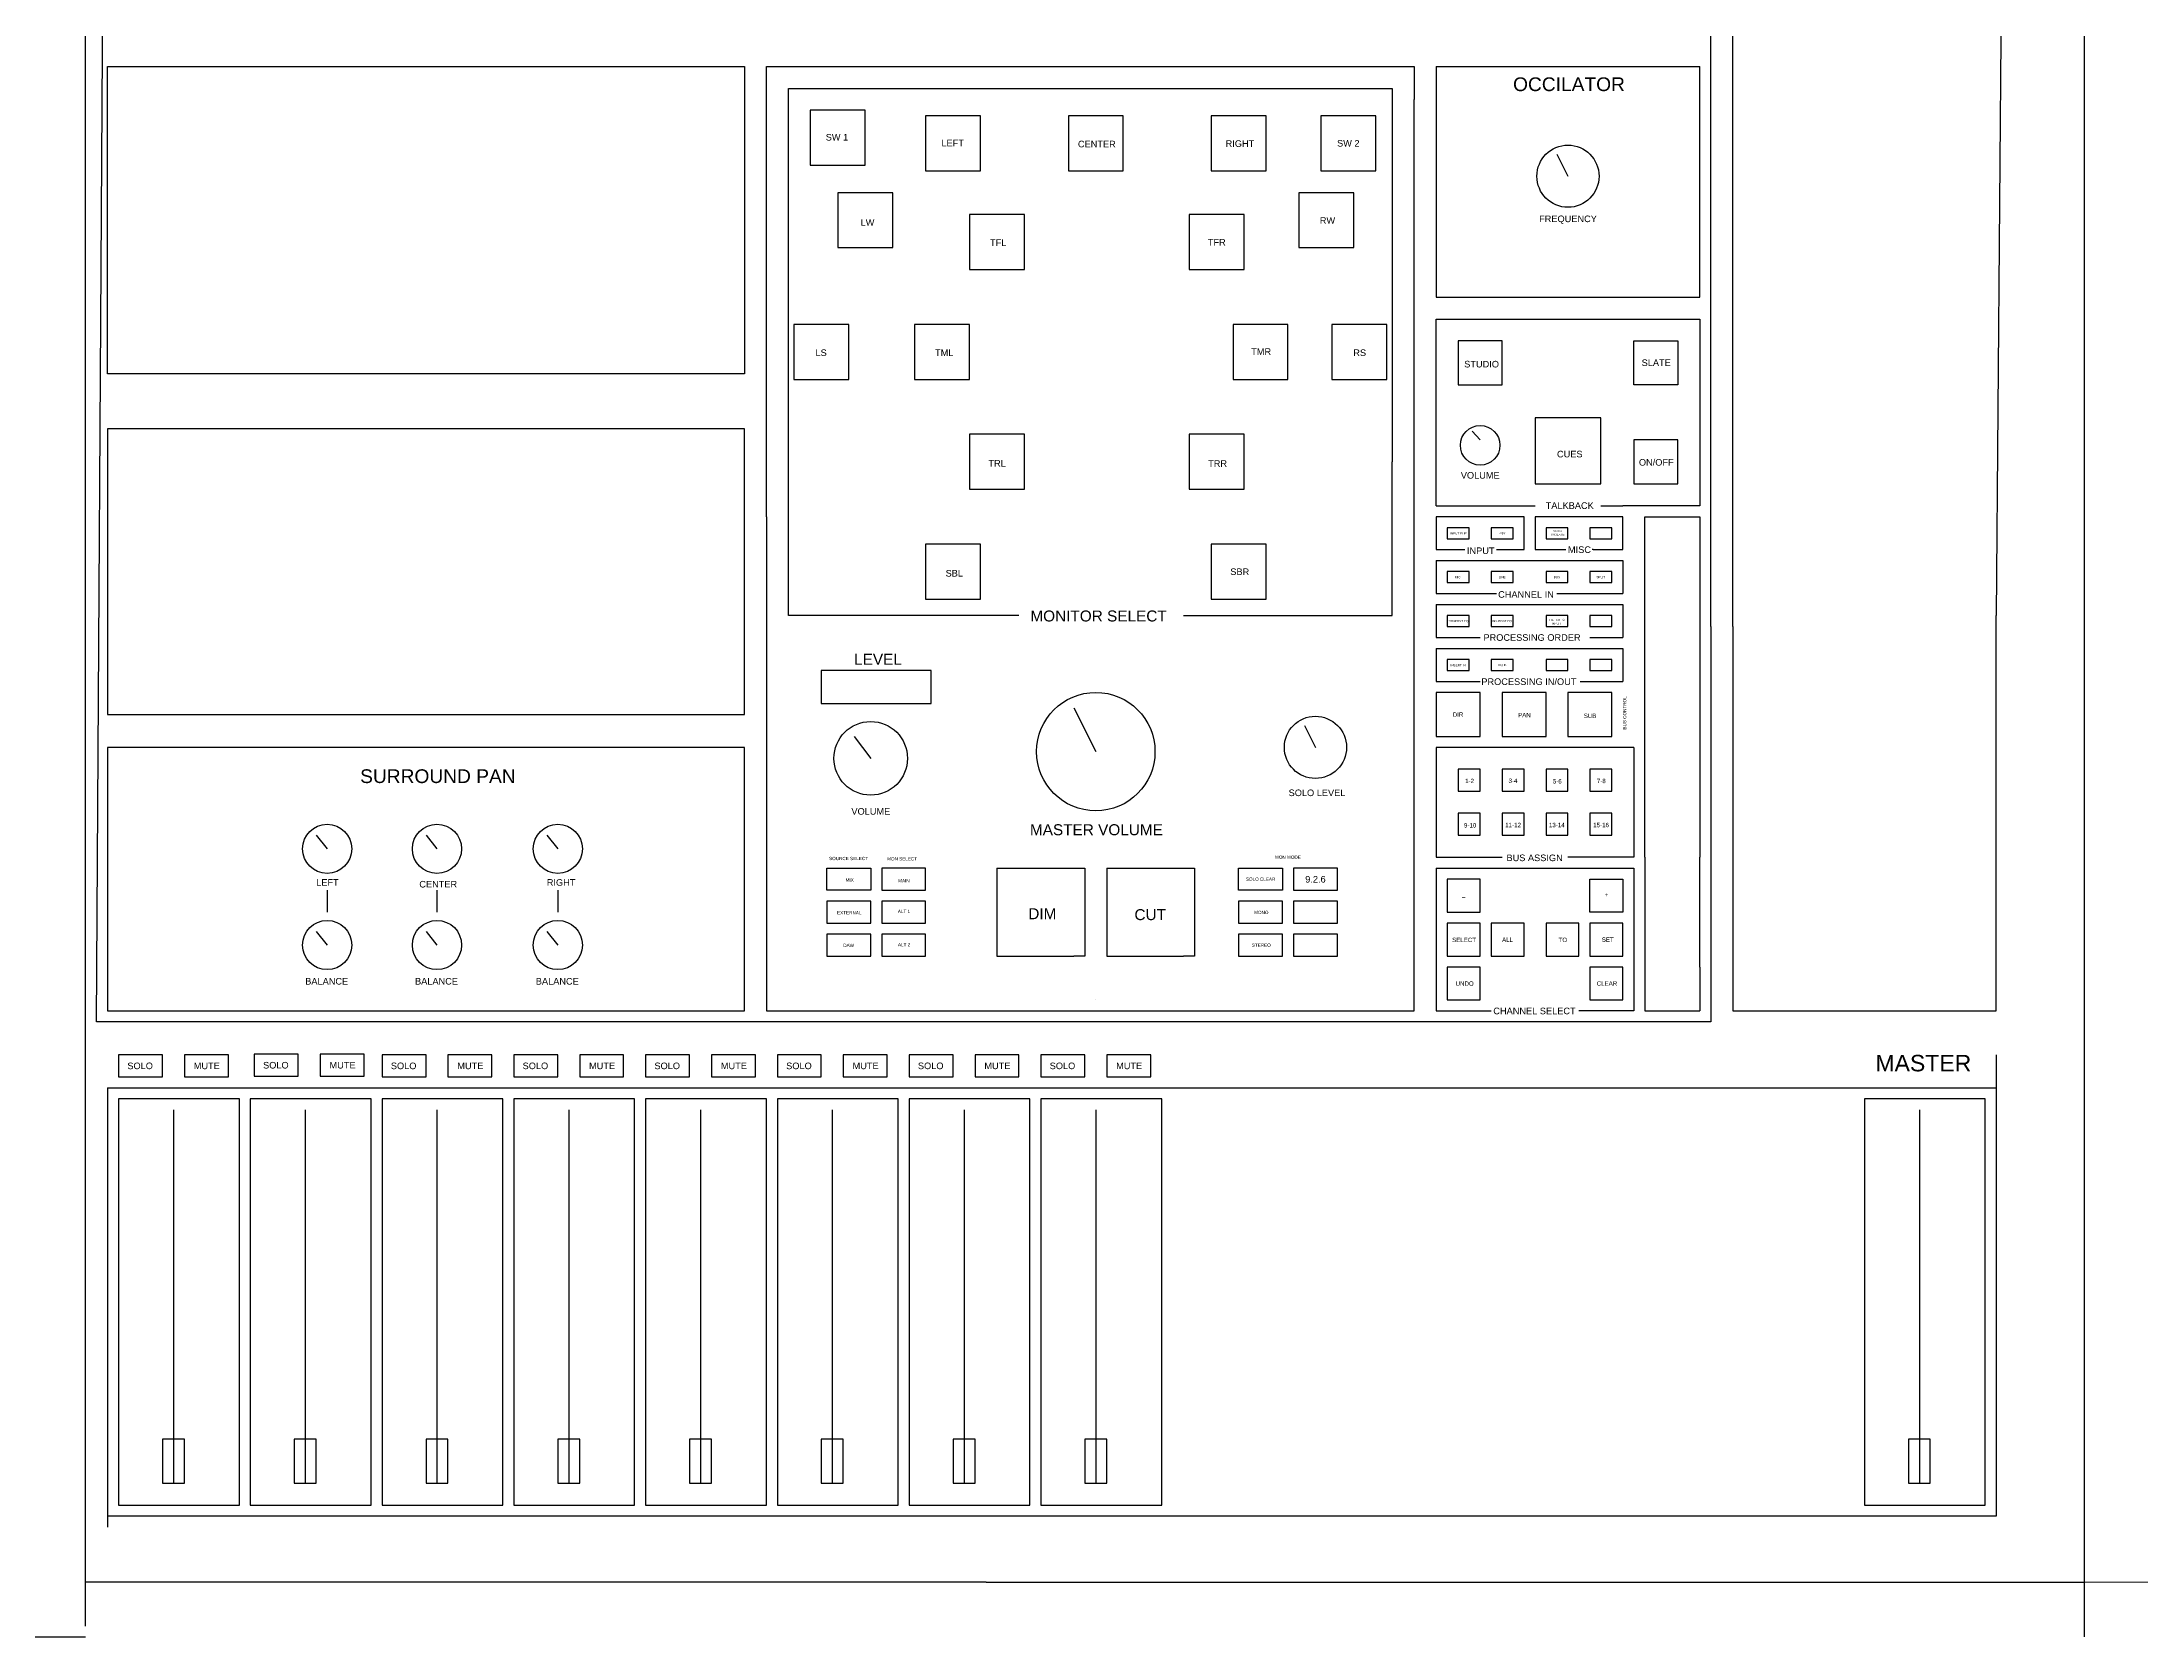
# Model space of a CAD drawing. Header units: inches. Extents: x -3000 to 2708, y -700 to 2800.
# Drawn here: x -1160 to 753, y -700 to 752 of the extents above; entities that cross this region are included whole.
import ezdxf

# ---------------------------------------------------------------- set-up
doc = ezdxf.new("R2010")
doc.units = ezdxf.units.IN
doc.header["$MEASUREMENT"] = 0
doc.layers.get('0').update_dxf_attribs({"lineweight": 25, "true_color": 0xffffff})
doc.styles.add('textstyle0', font='')
doc.styles.add('textstyle1', font='')
doc.styles.add('textstyle10', font='')
doc.styles.add('textstyle11', font='')
doc.styles.add('textstyle12', font='')
doc.styles.add('textstyle123', font='')
doc.styles.add('textstyle124', font='')
doc.styles.add('textstyle126', font='')
doc.styles.add('textstyle127', font='')
doc.styles.add('textstyle128', font='')
doc.styles.add('textstyle129', font='')
doc.styles.add('textstyle13', font='')
doc.styles.add('textstyle130', font='')
doc.styles.add('textstyle131', font='')
doc.styles.add('textstyle132', font='')
doc.styles.add('textstyle133', font='')
doc.styles.add('textstyle137', font='')
doc.styles.add('textstyle138', font='')
doc.styles.add('textstyle139', font='')
doc.styles.add('textstyle14', font='')
doc.styles.add('textstyle140', font='')
doc.styles.add('textstyle141', font='')
doc.styles.add('textstyle142', font='')
doc.styles.add('textstyle143', font='')
doc.styles.add('textstyle144', font='')
doc.styles.add('textstyle145', font='')
doc.styles.add('textstyle146', font='')
doc.styles.add('textstyle147', font='')
doc.styles.add('textstyle148', font='')
doc.styles.add('textstyle149', font='')
doc.styles.add('textstyle15', font='')
doc.styles.add('textstyle150', font='')
doc.styles.add('textstyle151', font='')
doc.styles.add('textstyle152', font='')
doc.styles.add('textstyle153', font='')
doc.styles.add('textstyle154', font='')
doc.styles.add('textstyle16', font='')
doc.styles.add('textstyle17', font='')
doc.styles.add('textstyle18', font='')
doc.styles.add('textstyle19', font='')
doc.styles.add('textstyle2', font='')
doc.styles.add('textstyle20', font='')
doc.styles.add('textstyle21', font='')
doc.styles.add('textstyle22', font='')
doc.styles.add('textstyle23', font='')
doc.styles.add('textstyle24', font='')
doc.styles.add('textstyle25', font='')
doc.styles.add('textstyle26', font='')
doc.styles.add('textstyle27', font='')
doc.styles.add('textstyle28', font='')
doc.styles.add('textstyle29', font='')
doc.styles.add('textstyle3', font='')
doc.styles.add('textstyle30', font='')
doc.styles.add('textstyle31', font='')
doc.styles.add('textstyle32', font='')
doc.styles.add('textstyle33', font='')
doc.styles.add('textstyle34', font='')
doc.styles.add('textstyle35', font='')
doc.styles.add('textstyle36', font='')
doc.styles.add('textstyle37', font='')
doc.styles.add('textstyle38', font='')
doc.styles.add('textstyle39', font='')
doc.styles.add('textstyle4', font='')
doc.styles.add('textstyle40', font='')
doc.styles.add('textstyle41', font='')
doc.styles.add('textstyle42', font='')
doc.styles.add('textstyle43', font='')
doc.styles.add('textstyle44', font='')
doc.styles.add('textstyle45', font='')
doc.styles.add('textstyle46', font='')
doc.styles.add('textstyle47', font='')
doc.styles.add('textstyle48', font='')
doc.styles.add('textstyle49', font='')
doc.styles.add('textstyle5', font='')
doc.styles.add('textstyle50', font='')
doc.styles.add('textstyle51', font='')
doc.styles.add('textstyle52', font='')
doc.styles.add('textstyle53', font='')
doc.styles.add('textstyle54', font='')
doc.styles.add('textstyle55', font='')
doc.styles.add('textstyle56', font='')
doc.styles.add('textstyle57', font='')
doc.styles.add('textstyle58', font='')
doc.styles.add('textstyle59', font='')
doc.styles.add('textstyle6', font='')
doc.styles.add('textstyle60', font='')
doc.styles.add('textstyle61', font='')
doc.styles.add('textstyle62', font='')
doc.styles.add('textstyle63', font='')
doc.styles.add('textstyle64', font='')
doc.styles.add('textstyle65', font='')
doc.styles.add('textstyle66', font='')
doc.styles.add('textstyle67', font='')
doc.styles.add('textstyle68', font='')
doc.styles.add('textstyle69', font='')
doc.styles.add('textstyle7', font='')
doc.styles.add('textstyle70', font='')
doc.styles.add('textstyle71', font='')
doc.styles.add('textstyle72', font='')
doc.styles.add('textstyle73', font='')
doc.styles.add('textstyle74', font='')
doc.styles.add('textstyle75', font='')
doc.styles.add('textstyle76', font='')
doc.styles.add('textstyle77', font='')
doc.styles.add('textstyle78', font='')
doc.styles.add('textstyle79', font='')
doc.styles.add('textstyle8', font='')
doc.styles.add('textstyle9', font='')
doc.styles.get('textstyle0').set_extended_font_data('Liberation Sans')
doc.styles.get('textstyle1').set_extended_font_data('Liberation Sans')
doc.styles.get('textstyle10').set_extended_font_data('Liberation Sans')
doc.styles.get('textstyle11').set_extended_font_data('Liberation Sans')
doc.styles.get('textstyle12').set_extended_font_data('Liberation Sans')
doc.styles.get('textstyle123').set_extended_font_data('Liberation Sans')
doc.styles.get('textstyle124').set_extended_font_data('Liberation Sans')
doc.styles.get('textstyle126').set_extended_font_data('Liberation Sans')
doc.styles.get('textstyle127').set_extended_font_data('Liberation Sans')
doc.styles.get('textstyle128').set_extended_font_data('Liberation Sans')
doc.styles.get('textstyle129').set_extended_font_data('Liberation Sans')
doc.styles.get('textstyle13').set_extended_font_data('Liberation Sans')
doc.styles.get('textstyle130').set_extended_font_data('Liberation Sans')
doc.styles.get('textstyle131').set_extended_font_data('Liberation Sans')
doc.styles.get('textstyle132').set_extended_font_data('Liberation Sans')
doc.styles.get('textstyle133').set_extended_font_data('Liberation Sans')
doc.styles.get('textstyle137').set_extended_font_data('Liberation Sans')
doc.styles.get('textstyle138').set_extended_font_data('Liberation Sans')
doc.styles.get('textstyle139').set_extended_font_data('Liberation Sans')
doc.styles.get('textstyle14').set_extended_font_data('Liberation Sans')
doc.styles.get('textstyle140').set_extended_font_data('Liberation Sans')
doc.styles.get('textstyle141').set_extended_font_data('Liberation Sans')
doc.styles.get('textstyle142').set_extended_font_data('Liberation Sans')
doc.styles.get('textstyle143').set_extended_font_data('Liberation Sans')
doc.styles.get('textstyle144').set_extended_font_data('Liberation Sans')
doc.styles.get('textstyle145').set_extended_font_data('Liberation Sans')
doc.styles.get('textstyle146').set_extended_font_data('Liberation Sans')
doc.styles.get('textstyle147').set_extended_font_data('Liberation Sans')
doc.styles.get('textstyle148').set_extended_font_data('Liberation Sans')
doc.styles.get('textstyle149').set_extended_font_data('Liberation Sans')
doc.styles.get('textstyle15').set_extended_font_data('Liberation Sans')
doc.styles.get('textstyle150').set_extended_font_data('Liberation Sans')
doc.styles.get('textstyle151').set_extended_font_data('Liberation Sans')
doc.styles.get('textstyle152').set_extended_font_data('Liberation Sans')
doc.styles.get('textstyle153').set_extended_font_data('Liberation Sans')
doc.styles.get('textstyle154').set_extended_font_data('Liberation Sans')
doc.styles.get('textstyle16').set_extended_font_data('Liberation Sans')
doc.styles.get('textstyle17').set_extended_font_data('Liberation Sans')
doc.styles.get('textstyle18').set_extended_font_data('Liberation Sans')
doc.styles.get('textstyle19').set_extended_font_data('Liberation Sans')
doc.styles.get('textstyle2').set_extended_font_data('Liberation Sans')
doc.styles.get('textstyle20').set_extended_font_data('Liberation Sans')
doc.styles.get('textstyle21').set_extended_font_data('Liberation Sans')
doc.styles.get('textstyle22').set_extended_font_data('Liberation Sans')
doc.styles.get('textstyle23').set_extended_font_data('Liberation Sans')
doc.styles.get('textstyle24').set_extended_font_data('Liberation Sans')
doc.styles.get('textstyle25').set_extended_font_data('Liberation Sans')
doc.styles.get('textstyle26').set_extended_font_data('Liberation Sans')
doc.styles.get('textstyle27').set_extended_font_data('Liberation Sans')
doc.styles.get('textstyle28').set_extended_font_data('Liberation Sans')
doc.styles.get('textstyle29').set_extended_font_data('Liberation Sans')
doc.styles.get('textstyle3').set_extended_font_data('Liberation Sans')
doc.styles.get('textstyle30').set_extended_font_data('Liberation Sans')
doc.styles.get('textstyle31').set_extended_font_data('Liberation Sans')
doc.styles.get('textstyle32').set_extended_font_data('Liberation Sans')
doc.styles.get('textstyle33').set_extended_font_data('Liberation Sans')
doc.styles.get('textstyle34').set_extended_font_data('Liberation Sans')
doc.styles.get('textstyle35').set_extended_font_data('Liberation Sans')
doc.styles.get('textstyle36').set_extended_font_data('Liberation Sans')
doc.styles.get('textstyle37').set_extended_font_data('Liberation Sans')
doc.styles.get('textstyle38').set_extended_font_data('Liberation Sans')
doc.styles.get('textstyle39').set_extended_font_data('Liberation Sans')
doc.styles.get('textstyle4').set_extended_font_data('Liberation Sans')
doc.styles.get('textstyle40').set_extended_font_data('Liberation Sans')
doc.styles.get('textstyle41').set_extended_font_data('Liberation Sans')
doc.styles.get('textstyle42').set_extended_font_data('Liberation Sans')
doc.styles.get('textstyle43').set_extended_font_data('Liberation Sans')
doc.styles.get('textstyle44').set_extended_font_data('Liberation Sans')
doc.styles.get('textstyle45').set_extended_font_data('Liberation Sans')
doc.styles.get('textstyle46').set_extended_font_data('Liberation Sans')
doc.styles.get('textstyle47').set_extended_font_data('Liberation Sans')
doc.styles.get('textstyle48').set_extended_font_data('Liberation Sans')
doc.styles.get('textstyle49').set_extended_font_data('Liberation Sans')
doc.styles.get('textstyle5').set_extended_font_data('Liberation Sans')
doc.styles.get('textstyle50').set_extended_font_data('Liberation Sans')
doc.styles.get('textstyle51').set_extended_font_data('Liberation Sans')
doc.styles.get('textstyle52').set_extended_font_data('Liberation Sans')
doc.styles.get('textstyle53').set_extended_font_data('Liberation Sans')
doc.styles.get('textstyle54').set_extended_font_data('Liberation Sans')
doc.styles.get('textstyle55').set_extended_font_data('Liberation Sans')
doc.styles.get('textstyle56').set_extended_font_data('Liberation Sans')
doc.styles.get('textstyle57').set_extended_font_data('Liberation Sans')
doc.styles.get('textstyle58').set_extended_font_data('Liberation Sans')
doc.styles.get('textstyle59').set_extended_font_data('Liberation Sans')
doc.styles.get('textstyle6').set_extended_font_data('Liberation Sans')
doc.styles.get('textstyle60').set_extended_font_data('Liberation Sans')
doc.styles.get('textstyle61').set_extended_font_data('Liberation Sans')
doc.styles.get('textstyle62').set_extended_font_data('Liberation Sans')
doc.styles.get('textstyle63').set_extended_font_data('Liberation Sans')
doc.styles.get('textstyle64').set_extended_font_data('Liberation Sans')
doc.styles.get('textstyle65').set_extended_font_data('Liberation Sans')
doc.styles.get('textstyle66').set_extended_font_data('Liberation Sans')
doc.styles.get('textstyle67').set_extended_font_data('Liberation Sans')
doc.styles.get('textstyle68').set_extended_font_data('Liberation Sans')
doc.styles.get('textstyle69').set_extended_font_data('Liberation Sans')
doc.styles.get('textstyle7').set_extended_font_data('Liberation Sans')
doc.styles.get('textstyle70').set_extended_font_data('Liberation Sans')
doc.styles.get('textstyle71').set_extended_font_data('Liberation Sans')
doc.styles.get('textstyle72').set_extended_font_data('Liberation Sans')
doc.styles.get('textstyle73').set_extended_font_data('Liberation Sans')
doc.styles.get('textstyle74').set_extended_font_data('Liberation Sans')
doc.styles.get('textstyle75').set_extended_font_data('Liberation Sans')
doc.styles.get('textstyle76').set_extended_font_data('Liberation Sans')
doc.styles.get('textstyle77').set_extended_font_data('Liberation Sans')
doc.styles.get('textstyle78').set_extended_font_data('Liberation Sans')
doc.styles.get('textstyle79').set_extended_font_data('Liberation Sans')
doc.styles.get('textstyle8').set_extended_font_data('Liberation Sans')
doc.styles.get('textstyle9').set_extended_font_data('Liberation Sans')

msp = doc.modelspace()

# ---------------------------------------------------------------- linework, layer by layer
for p, q in [((-1120, -140), (-1120, 2800)), ((700, 2800), (700, -200)), ((-1110, -140), (-1100, 1500)), ((360, 220), (360, 1500)), ((380, 220), (380, 1500)), ((630, 1500), (620, 230)), ((-1100, 450), (-1100, 730)), ((-1100, 730), (-520, 730)), ((-520, 730), (-520, 450)), ((-500, 710), (-500, 730)), ((-500, 730), (90, 730)), ((90, 730), (90, 700)), ((110, 730), (110, 520)), ((110, 730), (350, 730)), ((350, 520), (350, 730)), ((-500, 320), (-500, 710)), ((-500, 710), (-500, 710)), ((-480, 700), (-480, 710)), ((-480, 710), (70, 710)), ((70, 710), (70, 700)), ((-480, 370), (-480, 700)), ((-460, 690), (-460, 640)), ((-410, 690), (-460, 690)), ((-410, 640), (-410, 690)), ((70, 700), (70, 370)), ((90, 320), (90, 700)), ((-355, 685), (-355, 635)), ((-305, 685), (-355, 685)), ((-305, 635), (-305, 685)), ((-225, 685), (-225, 635)), ((-175, 685), (-225, 685)), ((-175, 635), (-175, 685)), ((-95, 685), (-95, 635)), ((-45, 685), (-95, 685)), ((-45, 635), (-45, 685)), ((5, 685), (5, 635)), ((55, 685), (5, 685)), ((55, 635), (55, 685)), ((-460, 640), (-410, 640)), ((-355, 635), (-305, 635)), ((-225, 635), (-175, 635)), ((-95, 635), (-45, 635)), ((5, 635), (55, 635)), ((220, 650), (230, 630)), ((-435, 615), (-435, 565)), ((-385, 615), (-435, 615)), ((-385, 565), (-385, 615)), ((-15, 615), (-15, 565)), ((35, 615), (-15, 615)), ((35, 565), (35, 615)), ((-315, 595), (-315, 545)), ((-265, 595), (-315, 595)), ((-265, 545), (-265, 595)), ((-115, 595), (-115, 545)), ((-65, 595), (-115, 595)), ((-65, 545), (-65, 595)), ((-435, 565), (-385, 565)), ((-15, 565), (35, 565)), ((-315, 545), (-265, 545)), ((-115, 545), (-65, 545)), ((110, 520), (350, 520)), ((110, 330), (110, 500)), ((110, 500), (350, 500)), ((350, 500), (350, 330)), ((-475, 495), (-475, 445)), ((-425, 495), (-475, 495)), ((-425, 445), (-425, 495)), ((-365, 495), (-365, 445)), ((-315, 495), (-365, 495)), ((-315, 445), (-315, 495)), ((-75, 495), (-75, 445)), ((-25, 495), (-75, 495)), ((-25, 445), (-25, 495)), ((15, 495), (15, 445)), ((65, 495), (15, 495)), ((65, 445), (65, 495)), ((130, 480), (130, 440)), ((170, 480), (130, 480)), ((170, 440), (170, 480)), ((290, 440), (290, 480)), ((290, 480), (330, 480)), ((330, 480), (330, 440)), ((-520, 450), (-1100, 450)), ((-475, 445), (-425, 445)), ((-365, 445), (-315, 445)), ((-75, 445), (-25, 445)), ((15, 445), (65, 445)), ((130, 440), (170, 440)), ((330, 440), (290, 440)), ((260, 410), (200, 410)), ((200, 410), (200, 400)), ((260, 350), (260, 410)), ((-1100, 400), (-1100, 140)), ((-520, 400), (-1100, 400)), ((-520, 140), (-520, 400)), ((-315, 395), (-315, 345)), ((-265, 395), (-315, 395)), ((-265, 345), (-265, 395)), ((-115, 395), (-115, 345)), ((-65, 395), (-115, 395)), ((-65, 345), (-65, 395)), ((142.8, 397.9), (150, 390)), ((200, 400), (200, 350)), ((290, 390), (290, 350)), ((330, 390), (290, 390)), ((330, 350), (330, 390)), ((-480, 230), (-480, 370)), ((-480, 370), (-480, 370)), ((70, 230), (70, 370)), ((-315, 345), (-265, 345)), ((-115, 345), (-65, 345)), ((200, 350), (260, 350)), ((290, 350), (330, 350)), ((110, 330), (180, 330)), ((180, 330), (200, 330)), ((260, 330), (280, 330)), ((350, 330), (280, 330)), ((-500, 320), (-500, -130)), ((90, -130), (90, 320)), ((110, 320), (110, 300)), ((190, 320), (110, 320)), ((120, 310), (120, 300)), ((140, 310), (120, 310)), ((140, 300), (140, 310)), ((160, 310), (160, 300)), ((180, 310), (160, 310)), ((180, 300), (180, 310)), ((190, 290), (190, 320)), ((200, 320), (200, 300)), ((280, 320), (200, 320)), ((210, 310), (210, 300)), ((230, 310), (210, 310)), ((230, 300), (230, 310)), ((250, 310), (250, 300)), ((270, 310), (250, 310)), ((270, 300), (270, 310)), ((280, 290), (280, 320)), ((300, 10), (300, 320)), ((300, 320), (350, 320)), ((350, 320), (350, 10)), ((-355, 295), (-355, 245)), ((-305, 295), (-355, 295)), ((-305, 245), (-305, 295)), ((-95, 295), (-95, 245)), ((-45, 295), (-95, 295)), ((-45, 245), (-45, 295)), ((110, 300), (110, 290)), ((110, 290), (136, 290)), ((120, 300), (140, 300)), ((160, 300), (180, 300)), ((165, 290), (190, 290)), ((200, 300), (200, 290)), ((200, 290), (228, 290)), ((210, 300), (230, 300)), ((250, 300), (270, 300)), ((253, 290), (252, 290)), ((253, 290), (280, 290)), ((110, 280), (110, 250)), ((110, 280), (280, 280)), ((120, 270), (120, 260)), ((140, 270), (120, 270)), ((140, 260), (140, 270)), ((160, 270), (160, 260)), ((180, 270), (160, 270)), ((180, 260), (180, 270)), ((210, 270), (210, 260)), ((230, 270), (210, 270)), ((230, 260), (230, 270)), ((250, 270), (250, 260)), ((270, 270), (250, 270)), ((270, 260), (270, 270)), ((280, 280), (280, 250)), ((110, 250), (160, 250)), ((120, 260), (140, 260)), ((160, 260), (180, 260)), ((160, 250), (165, 250)), ((210, 260), (230, 260)), ((220, 250), (280, 250)), ((250, 260), (270, 260)), ((-270, 230), (-480, 230)), ((-355, 245), (-305, 245)), ((-120, 230), (70, 230)), ((-95, 245), (-45, 245)), ((110, 240), (110, 210)), ((110, 240), (280, 240)), ((120, 230), (120, 220)), ((140, 230), (120, 230)), ((140, 220), (140, 230)), ((160, 230), (160, 220)), ((180, 230), (160, 230)), ((180, 220), (180, 230)), ((210, 230), (210, 220)), ((230, 230), (210, 230)), ((230, 220), (230, 230)), ((250, 230), (250, 220)), ((270, 230), (250, 230)), ((270, 220), (270, 230)), ((280, 240), (280, 210)), ((620, -130), (620, 230)), ((120, 220), (140, 220)), ((160, 220), (180, 220)), ((210, 220), (230, 220)), ((250, 220), (270, 220)), ((360, 220), (360, -120)), ((380, 220), (380, -130)), ((110, 210), (150, 210)), ((110, 200), (110, 170)), ((110, 200), (280, 200)), ((250, 210), (280, 210)), ((280, 200), (280, 170)), ((-370, 180), (-450, 180)), ((-450, 180), (-450, 150)), ((-350, 180), (-370, 180)), ((-350, 150), (-350, 180)), ((120, 190), (120, 180)), ((140, 190), (120, 190)), ((120, 180), (140, 180)), ((140, 180), (140, 190)), ((160, 190), (160, 180)), ((180, 190), (160, 190)), ((160, 180), (180, 180)), ((180, 180), (180, 190)), ((210, 190), (210, 180)), ((230, 190), (210, 190)), ((210, 180), (230, 180)), ((230, 180), (230, 190)), ((250, 190), (250, 180)), ((270, 190), (250, 190)), ((250, 180), (270, 180)), ((270, 180), (270, 190)), ((110, 170), (150, 170)), ((110, 160), (110, 120)), ((150, 160), (110, 160)), ((150, 120), (150, 160)), ((170, 160), (170, 120)), ((210, 160), (170, 160)), ((210, 120), (210, 160)), ((230, 160), (230, 120)), ((270, 160), (230, 160)), ((241, 170), (244, 170)), ((244, 170), (280, 170)), ((270, 120), (270, 160)), ((-1100, 140), (-520, 140)), ((-450, 150), (-370, 150)), ((-370, 150), (-350, 150)), ((-220, 146.1), (-200, 106.1)), ((-420, 120), (-405, 100)), ((-10, 130), (0, 110)), ((110, 120), (150, 120)), ((170, 120), (210, 120)), ((230, 120), (270, 120)), ((-1100, 110), (-1100, -130)), ((-520, 110), (-1100, 110)), ((-520, -130), (-520, 110)), ((290, 110), (110, 110)), ((110, 110), (110, 20)), ((290, 110), (290, 20)), ((130, 90), (130, 70)), ((150, 90), (130, 90)), ((150, 70), (150, 90)), ((170, 90), (170, 70)), ((190, 90), (170, 90)), ((190, 70), (190, 90)), ((210, 90), (210, 70)), ((230, 90), (210, 90)), ((230, 70), (230, 90)), ((250, 90), (250, 70)), ((270, 90), (250, 90)), ((270, 70), (270, 90)), ((130, 70), (150, 70)), ((170, 70), (190, 70)), ((210, 70), (230, 70)), ((250, 70), (270, 70)), ((130, 50), (130, 30)), ((150, 50), (130, 50)), ((150, 30), (150, 50)), ((170, 50), (170, 30)), ((190, 50), (170, 50)), ((190, 30), (190, 50)), ((210, 50), (210, 30)), ((230, 50), (210, 50)), ((230, 30), (230, 50)), ((250, 50), (250, 30)), ((270, 50), (250, 50)), ((270, 30), (270, 50)), ((-910, 30), (-900, 17.6)), ((-810, 30), (-800, 17.6)), ((-700, 30), (-690, 17.6)), ((110, 20), (110, 10)), ((130, 30), (150, 30)), ((170, 30), (190, 30)), ((210, 30), (230, 30)), ((250, 30), (270, 30)), ((290, 20), (290, 10)), ((-445, -20), (-445, 0)), ((-445, 0), (-405, 0)), ((-405, 0), (-405, -20)), ((-395, 0), (-395, -20)), ((-355, 0), (-395, 0)), ((-355, -20), (-355, 0)), ((-290, 0), (-290, -80)), ((-290, 0), (-210, 0)), ((-210, 0), (-210, -80)), ((-190, 0), (-190, -80)), ((-190, 0), (-110, 0)), ((-110, 0), (-110, -80)), ((-70, -20), (-70, 0)), ((-70, 0), (-30, 0)), ((-30, 0), (-30, -20)), ((-20, 0), (-20, -20)), ((20, 0), (-20, 0)), ((20, -20), (20, 0)), ((110, 10), (170, 10)), ((110, 0), (290, 0)), ((110, 0), (110, -90)), ((290, 10), (230, 10)), ((290, 0), (290, -90)), ((300, 10), (300, -90)), ((350, -90), (350, 10)), ((120, -10), (120, -40)), ((150, -10), (120, -10)), ((150, -40), (150, -10)), ((250, -40), (250, -10)), ((250, -10), (280, -10)), ((280, -10), (280, -40)), ((-900, -20), (-900, -40)), ((-800, -20), (-800, -40)), ((-690, -20), (-690, -40)), ((-405, -20), (-445, -20)), ((-445, -30), (-445, -50)), ((-405, -30), (-445, -30)), ((-405, -50), (-405, -30)), ((-395, -20), (-355, -20)), ((-395, -30), (-395, -50)), ((-355, -30), (-395, -30)), ((-355, -50), (-355, -30)), ((-30, -20), (-70, -20)), ((-70, -30), (-70, -50)), ((-30, -30), (-70, -30)), ((-30, -50), (-30, -30)), ((-20, -20), (20, -20)), ((-20, -30), (-20, -50)), ((20, -30), (-20, -30)), ((20, -50), (20, -30)), ((-445, -50), (-405, -50)), ((-395, -50), (-355, -50)), ((-70, -50), (-30, -50)), ((-20, -50), (20, -50)), ((120, -40), (150, -40)), ((120, -50), (120, -80)), ((150, -50), (120, -50)), ((150, -80), (150, -50)), ((160, -50), (160, -80)), ((190, -50), (160, -50)), ((190, -80), (190, -50)), ((210, -50), (210, -80)), ((240, -50), (210, -50)), ((240, -80), (240, -50)), ((280, -40), (250, -40)), ((250, -50), (250, -80)), ((280, -50), (250, -50)), ((280, -80), (280, -50)), ((-910, -57.6), (-900, -70)), ((-810, -57.6), (-800, -70)), ((-700, -57.6), (-690, -70)), ((-445, -60), (-445, -80)), ((-405, -60), (-445, -60)), ((-405, -80), (-405, -60)), ((-395, -60), (-395, -80)), ((-355, -60), (-395, -60)), ((-355, -80), (-355, -60)), ((-70, -60), (-70, -80)), ((-30, -60), (-70, -60)), ((-30, -80), (-30, -60)), ((-20, -60), (-20, -80)), ((20, -60), (-20, -60)), ((20, -80), (20, -60)), ((-445, -80), (-405, -80)), ((-395, -80), (-355, -80)), ((-290, -80), (-220, -80)), ((-210, -80), (-220, -80)), ((-190, -80), (-120, -80)), ((-110, -80), (-120, -80)), ((-70, -80), (-30, -80)), ((-20, -80), (20, -80)), ((110, -90), (110, -130)), ((120, -80), (150, -80)), ((120, -90), (120, -120)), ((150, -90), (120, -90)), ((150, -120), (150, -90)), ((160, -80), (190, -80)), ((210, -80), (240, -80)), ((250, -80), (280, -80)), ((250, -90), (250, -120)), ((280, -90), (250, -90)), ((280, -120), (280, -90)), ((290, -90), (290, -130)), ((300, -90), (300, -130)), ((350, -90), (350, -130)), ((-1100, -130), (-520, -130)), ((-500, -130), (90, -130)), ((-200, -120), (-200, -120)), ((110, -130), (160, -130)), ((120, -120), (150, -120)), ((290, -130), (240, -130)), ((250, -120), (280, -120)), ((300, -130), (350, -130)), ((360, -120), (360, -130)), ((360, -130), (360, -140)), ((380, -130), (620, -130)), ((-1120, -690), (-1120, -140)), ((360, -140), (-1110, -140)), ((-1090, -170), (-1090, -190)), ((-1050, -170), (-1090, -170)), ((-1050, -190), (-1050, -170)), ((-1030, -170), (-1030, -190)), ((-990, -170), (-1030, -170)), ((-990, -190), (-990, -170)), ((-966.4, -169.4), (-966.4, -189.4)), ((-926.4, -169.4), (-966.4, -169.4)), ((-926.4, -189.4), (-926.4, -169.4)), ((-906.4, -169.4), (-906.4, -189.4)), ((-866.4, -169.4), (-906.4, -169.4)), ((-866.4, -189.4), (-866.4, -169.4)), ((-850, -170), (-850, -190)), ((-810, -170), (-850, -170)), ((-810, -190), (-810, -170)), ((-790, -170), (-790, -190)), ((-750, -170), (-790, -170)), ((-750, -190), (-750, -170)), ((-730, -170), (-730, -190)), ((-690, -170), (-730, -170)), ((-690, -190), (-690, -170)), ((-670, -170), (-670, -190)), ((-630, -170), (-670, -170)), ((-630, -190), (-630, -170)), ((-610, -170), (-610, -190)), ((-570, -170), (-610, -170)), ((-570, -190), (-570, -170)), ((-550, -170), (-550, -190)), ((-510, -170), (-550, -170)), ((-510, -190), (-510, -170)), ((-490, -170), (-490, -190)), ((-450, -170), (-490, -170)), ((-450, -190), (-450, -170)), ((-430, -170), (-430, -190)), ((-390, -170), (-430, -170)), ((-390, -190), (-390, -170)), ((-370, -170), (-370, -190)), ((-330, -170), (-370, -170)), ((-330, -190), (-330, -170)), ((-310, -170), (-310, -190)), ((-270, -170), (-310, -170)), ((-270, -190), (-270, -170)), ((-250, -170), (-250, -190)), ((-210, -170), (-250, -170)), ((-210, -190), (-210, -170)), ((-190, -170), (-190, -190)), ((-150, -170), (-190, -170)), ((-150, -190), (-150, -170)), ((620, -170), (620, -590)), ((-1090, -190), (-1060, -190)), ((-1060, -190), (-1050, -190)), ((-1030, -190), (-990, -190)), ((-966.4, -189.4), (-936.4, -189.4)), ((-936.4, -189.4), (-926.4, -189.4)), ((-906.4, -189.4), (-866.4, -189.4)), ((-850, -190), (-820, -190)), ((-820, -190), (-810, -190)), ((-790, -190), (-750, -190)), ((-730, -190), (-700, -190)), ((-700, -190), (-690, -190)), ((-670, -190), (-630, -190)), ((-610, -190), (-580, -190)), ((-580, -190), (-570, -190)), ((-550, -190), (-510, -190)), ((-490, -190), (-460, -190)), ((-460, -190), (-450, -190)), ((-430, -190), (-390, -190)), ((-370, -190), (-340, -190)), ((-340, -190), (-330, -190)), ((-310, -190), (-270, -190)), ((-250, -190), (-220, -190)), ((-220, -190), (-210, -190)), ((-190, -190), (-150, -190)), ((-1100, -200), (-1100, -600)), ((-1100, -200), (620, -200)), ((-980, -210), (-1090, -210)), ((-1090, -210), (-1090, -220)), ((-980, -580), (-980, -210)), ((-860, -210), (-970, -210)), ((-970, -210), (-970, -220)), ((-860, -580), (-860, -210)), ((-740, -210), (-850, -210)), ((-850, -210), (-850, -220)), ((-740, -580), (-740, -210)), ((-620, -210), (-730, -210)), ((-730, -210), (-730, -220)), ((-620, -580), (-620, -210)), ((-500, -210), (-610, -210)), ((-610, -210), (-610, -220)), ((-500, -580), (-500, -210)), ((-380, -210), (-490, -210)), ((-490, -210), (-490, -220)), ((-380, -580), (-380, -210)), ((-260, -210), (-370, -210)), ((-370, -210), (-370, -220)), ((-260, -580), (-260, -210)), ((-140, -210), (-250, -210)), ((-250, -210), (-250, -220)), ((-140, -580), (-140, -210)), ((610, -210), (500, -210)), ((500, -210), (500, -220)), ((610, -580), (610, -210)), ((700, -200), (700, -700)), ((-1090, -220), (-1090, -580)), ((-1040, -220), (-1040, -560)), ((-970, -220), (-970, -580)), ((-920, -220), (-920, -560)), ((-850, -220), (-850, -580)), ((-800, -220), (-800, -560)), ((-730, -220), (-730, -580)), ((-680, -220), (-680, -560)), ((-610, -220), (-610, -580)), ((-560, -220), (-560, -560)), ((-490, -220), (-490, -580)), ((-440, -220), (-440, -560)), ((-370, -220), (-370, -580)), ((-320, -220), (-320, -560)), ((-250, -220), (-250, -580)), ((-200, -220), (-200, -560)), ((500, -220), (500, -580)), ((550, -220), (550, -560)), ((-1050, -520), (-1050, -560)), ((-1030, -520), (-1050, -520)), ((-1030, -560), (-1030, -520)), ((-930, -520), (-930, -560)), ((-910, -520), (-930, -520)), ((-910, -560), (-910, -520)), ((-810, -520), (-810, -560)), ((-790, -520), (-810, -520)), ((-790, -560), (-790, -520)), ((-690, -520), (-690, -560)), ((-670, -520), (-690, -520)), ((-670, -560), (-670, -520)), ((-570, -520), (-570, -560)), ((-550, -520), (-570, -520)), ((-550, -560), (-550, -520)), ((-450, -520), (-450, -560)), ((-430, -520), (-450, -520)), ((-430, -560), (-430, -520)), ((-330, -520), (-330, -560)), ((-310, -520), (-330, -520)), ((-310, -560), (-310, -520)), ((-210, -520), (-210, -560)), ((-190, -520), (-210, -520)), ((-190, -560), (-190, -520)), ((540, -520), (540, -560)), ((560, -520), (540, -520)), ((560, -560), (560, -520)), ((-1050, -560), (-1030, -560)), ((-930, -560), (-910, -560)), ((-810, -560), (-790, -560)), ((-690, -560), (-670, -560)), ((-570, -560), (-550, -560)), ((-450, -560), (-430, -560)), ((-330, -560), (-310, -560)), ((-210, -560), (-190, -560)), ((540, -560), (560, -560)), ((620, -590), (-1100, -590)), ((-1090, -580), (-980, -580)), ((-970, -580), (-860, -580)), ((-850, -580), (-740, -580)), ((-730, -580), (-620, -580)), ((-610, -580), (-500, -580)), ((-490, -580), (-380, -580)), ((-370, -580), (-260, -580)), ((-250, -580), (-140, -580)), ((500, -580), (610, -580)), ((-300, -650), (-1120, -650)), ((-300, -650), (700, -650)), ((2708.3, -658.9), (700, -650)), ((-2300, -700), (-1120, -700))]:
    msp.add_line(p, q)
for centre, radius in [((230, 630), 28.3), ((150, 385), 18), ((-200, 106.1), 53.9), ((0, 110), 28.3), ((-405, 100), 33.5), ((-900, 17.6), 22.4), ((-800, 17.6), 22.4), ((-690, 17.6), 22.4), ((-900, -70), 22.4), ((-800, -70), 22.4), ((-690, -70), 22.4)]:
    msp.add_circle(centre, radius)

# ---------------------------------------------------------------- texts
at = {"char_height": 1, "attachment_point": 1}
for s, insert, style in [('\\C7;\\H12.5;OCCILATOR', (180, 720), 'textstyle42'), ('\\C7;\\H6;SW 1', (-446, 668.5), 'textstyle51'), ('\\C7;\\H6;LEFT', (-340.6, 663.2), 'textstyle56'), ('\\C7;\\H6;CENTER', (-216.3, 662.3), 'textstyle55'), ('\\C7;\\H6;RIGHT', (-81.8, 662.7), 'textstyle57'), ('\\C7;\\H6;SW 2', (19.7, 663), 'textstyle52'), ('\\C7;\\H6;FREQUENCY', (203.7, 594.2), 'textstyle43'), ('\\C7;\\H6;LW', (-414.2, 590.9), 'textstyle53'), ('\\C7;\\H6;RW', (4, 592.7), 'textstyle54'), ('\\C7;\\H6;TFL', (-296.3, 572.5), 'textstyle60'), ('\\C7;\\H6;TFR', (-98, 572.9), 'textstyle61'), ('\\C7;\\H6;LS', (-455.3, 472.3), 'textstyle47'), ('\\C7;\\H6;TML', (-346.4, 472.4), 'textstyle62'), ('\\C7;\\H6;TMR', (-58.5, 473.3), 'textstyle63'), ('\\C7;\\H6;RS', (34.5, 472.3), 'textstyle48'), ('\\C7;\\H6;STUDIO', (135.5, 461.9), 'textstyle39'), ('\\C7;\\H6;SLATE', (297.1, 463.2), 'textstyle40'), ('\\C7;\\H6;TRL', (-297.8, 371.6), 'textstyle58'), ('\\C7;\\H6;TRR', (-97.7, 371.4), 'textstyle59'), ('\\C7;\\H6;CUES', (220, 380), 'textstyle41'), ('\\C7;\\H6;ON/OFF', (294.6, 372.5), 'textstyle45'), ('\\C7;\\H6;VOLUME', (132.4, 360.7), 'textstyle38'), ('\\C7;\\H6;TALKBACK', (209.7, 333.1), 'textstyle46'), ('\\C7;\\H2;-48V', (167, 306), 'textstyle18'), ('\\C7;\\H2;  SOLO \\PISOLATE', (215, 308), 'textstyle19'), ('\\C7;\\H2;INPUT FLIP', (122.6, 305.8), 'textstyle17'), ('\\C7;\\H6;INPUT', (138, 292), 'textstyle144'), ('\\C7;\\H6;MISC', (230, 293), 'textstyle145'), ('\\C7;\\H6;SBL', (-336.8, 271.5), 'textstyle49'), ('\\C7;\\H6;SBR', (-77.5, 272.9), 'textstyle50'), ('\\C7;\\H2;MIC', (127, 266), 'textstyle21'), ('\\C7;\\H6;CHANNEL IN', (166.4, 252.2), 'textstyle153'), ('\\C7;\\H2;LINE', (167, 266), 'textstyle22'), ('\\C7;\\H2;BUS', (217, 266), 'textstyle23'), ('\\C7;\\H2;SPLIT', (256, 266), 'textstyle16'), ('\\C7;\\H10;MONITOR SELECT', (-259.6, 234.6), 'textstyle36'), ('\\C7;\\H2;DYNPOST EQ', (121, 226), 'textstyle26'), ('\\C7;\\H6;PROCESSING ORDER', (153, 213), 'textstyle154'), ('\\C7;\\H2;INS POST EQ', (161, 226), 'textstyle27'), ('\\C7;\\H2;FILTER TO \\P   INPUT', (213, 227), 'textstyle20'), ('\\C7;\\H10;LEVEL', (-420.1, 195.2), 'textstyle34'), ('\\C7;\\H2;INSERT IN', (123, 185.8), 'textstyle24'), ('\\C7;\\H6;PROCESSING IN/OUT', (151.1, 172.8), 'textstyle152'), ('\\C7;\\H2;EQ IN', (166.6, 186), 'textstyle25'), ('\\C7;\\H4;DIR', (125.1, 141.8), 'textstyle29'), ('\\C7;\\H4;PAN', (184.6, 141.4), 'textstyle30'), ('\\C7;\\H4;SUB', (244.4, 140.7), 'textstyle31'), ('\\C7;\\H12.5;SURROUND PAN', (-870, 90), 'textstyle73'), ('\\C7;\\H4;1-2', (136.3, 81.4), 'textstyle9'), ('\\C7;\\H4;3-4', (175.9, 81.6), 'textstyle10'), ('\\C7;\\H4;5-6', (216.2, 81.1), 'textstyle11'), ('\\C7;\\H4;7-8', (256.3, 81.4), 'textstyle4'), ('\\C7;\\H6;SOLO LEVEL', (-24.4, 71.6), 'textstyle65'), ('\\C7;\\H6;VOLUME', (-422.6, 54.7), 'textstyle44'), ('\\C7;\\H10;MASTER VOLUME', (-260, 40), 'textstyle35'), ('\\C7;\\H4;9-10', (135.3, 41), 'textstyle5'), ('\\C7;\\H4;11-12', (172.9, 41.3), 'textstyle6'), ('\\C7;\\H4;13-14', (212.7, 41.3), 'textstyle7'), ('\\C7;\\H4;15-16', (253, 41.3), 'textstyle28'), ('\\C7;\\H3;SOURCE SELECT', (-442.9, 10.3), 'textstyle64'), ('\\C7;\\H3;MON SELECT', (-390, 10), 'textstyle70'), ('\\C7;\\H3;MON MODE', (-36.8, 11.5), 'textstyle66'), ('\\C7;\\H6;BUS ASSIGN', (174, 12.4), 'textstyle147'), ('\\C7;\\H6;LEFT', (-910, -10), 'textstyle78'), ('\\C7;\\H6;CENTER', (-816.1, -11.6), 'textstyle79'), ('\\C7;\\H6;RIGHT', (-700, -10), 'textstyle74'), ('\\C7;\\H3;MIX', (-427.9, -9.2), 'textstyle1'), ('\\C7;\\H3;MAIN', (-380, -10), 'textstyle67'), ('\\C7;\\H3;SOLO CLEAR', (-63.3, -8.5), 'textstyle0'), ('\\C7;\\H6;9.2.6', (-9.3, -7.1), 'textstyle37'), ('\\C7;\\H3;ALT 1', (-380.3, -37.9), 'textstyle68'), ('\\C7;\\H10;DIM', (-261.5, -36.5), 'textstyle32'), ('\\C7;\\H10;CUT', (-164.8, -37.3), 'textstyle33'), ('\\C7;\\H4;_', (133.5, -21.6), 'textstyle15'), ('\\C7;\\H4;+', (263.5, -22.3), 'textstyle8'), ('\\C7;\\H3;EXTERNAL', (-435.6, -39.1), 'textstyle71'), ('\\C7;\\H3;MONO', (-55.8, -38.8), 'textstyle2'), ('\\C7;\\H3;DAW', (-430, -68.8), 'textstyle72'), ('\\C7;\\H3;ALT 2', (-380.2, -68.1), 'textstyle69'), ('\\C7;\\H3;STEREO', (-57.9, -68.6), 'textstyle3'), ('\\C7;\\H4;SELECT', (124.5, -63.3), 'textstyle148'), ('\\C7;\\H4;ALL', (170, -63.1), 'textstyle149'), ('\\C7;\\H4;TO', (221.5, -63.3), 'textstyle150'), ('\\C7;\\H4;SET', (260.8, -63.1), 'textstyle151'), ('\\C7;\\H6;BALANCE', (-920, -100), 'textstyle75'), ('\\C7;\\H6;BALANCE', (-820, -100), 'textstyle76'), ('\\C7;\\H6;BALANCE', (-710, -100), 'textstyle77'), ('\\C7;\\H4;UNDO', (127.7, -103.1), 'textstyle13'), ('\\C7;\\H4;CLEAR', (256.2, -103), 'textstyle14'), ('\\C7;\\H6;CHANNEL SELECT', (162, -127), 'textstyle12'), ('\\C7;\\H15;MASTER', (510, -170), 'textstyle124'), ('\\C7;\\H6;SOLO', (-1082, -177), 'textstyle141'), ('\\C7;\\H6;MUTE', (-1021.5, -177), 'textstyle131'), ('\\C7;\\H6;SOLO', (-958.4, -176.4), 'textstyle142'), ('\\C7;\\H6;MUTE', (-897.9, -176.4), 'textstyle132'), ('\\C7;\\H6;SOLO', (-842, -177), 'textstyle143'), ('\\C7;\\H6;MUTE', (-781.5, -177), 'textstyle133'), ('\\C7;\\H6;SOLO', (-722, -177), 'textstyle137'), ('\\C7;\\H6;MUTE', (-661.5, -177), 'textstyle126'), ('\\C7;\\H6;SOLO', (-602, -177), 'textstyle138'), ('\\C7;\\H6;MUTE', (-541.5, -177), 'textstyle127'), ('\\C7;\\H6;SOLO', (-482, -177), 'textstyle139'), ('\\C7;\\H6;MUTE', (-421.5, -177), 'textstyle128'), ('\\C7;\\H6;SOLO', (-362, -177), 'textstyle140'), ('\\C7;\\H6;MUTE', (-301.5, -177), 'textstyle129'), ('\\C7;\\H6;SOLO', (-242, -177), 'textstyle130'), ('\\C7;\\H6;MUTE', (-181.5, -177), 'textstyle123')]:
    msp.add_mtext(s, dxfattribs=dict(at, insert=insert, style=style))
at = {"insert": (280.1, 126.2), "char_height": 1, "attachment_point": 1, "rotation": 90, "style": 'textstyle146'}
msp.add_mtext('\\C7;\\H3;BUS CONTROL', dxfattribs=at)

doc.saveas('drawing.dxf')
